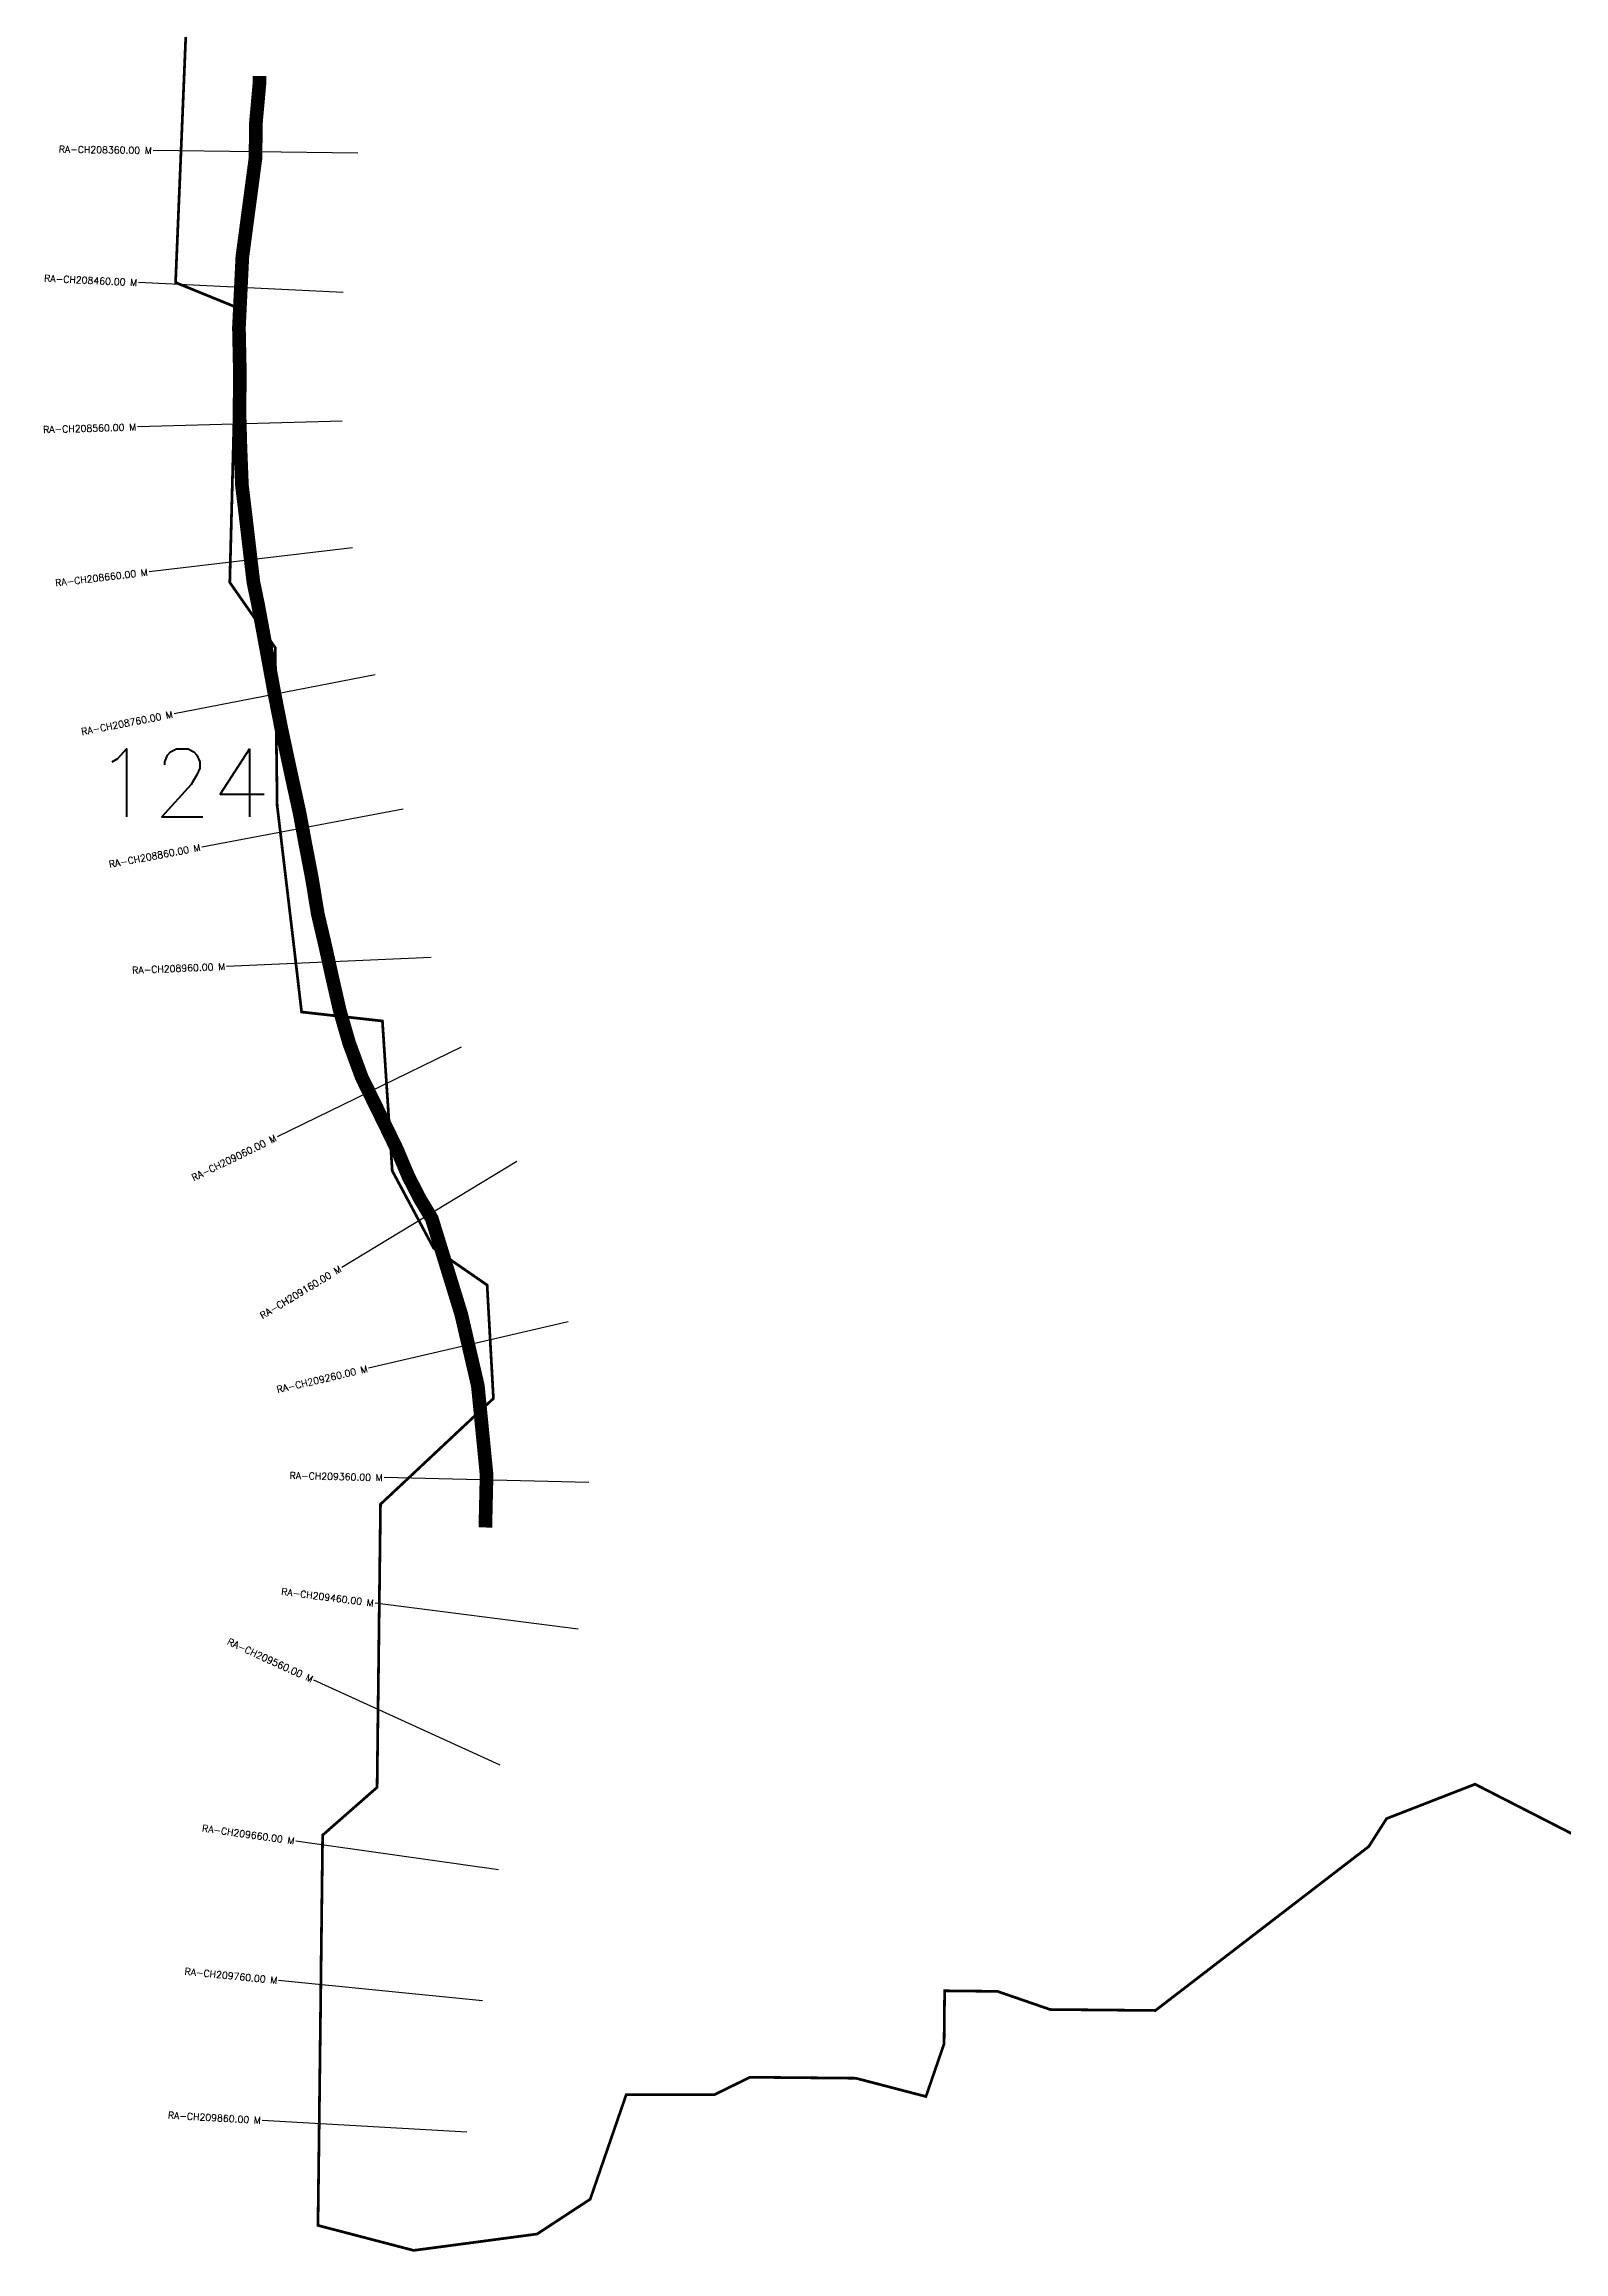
# Model space of a CAD drawing. Header units: metres. Extents: x 274630 to 279304, y 2074789 to 2078066.
# Drawn here: x 274741 to 275854, y 2074789 to 2076406 of the extents above; entities that cross this region are included whole.
import ezdxf
from ezdxf.enums import TextEntityAlignment as Align

# ---------------------------------------------------------------- set-up
doc = ezdxf.new("R2010")
doc.units = ezdxf.units.M
doc.header["$MEASUREMENT"] = 0
for name, color, linetype in [('ARTIFICIALLY PROTECTED', 4, 'Continuous'), ('CS', 134, 'Continuous'), ('CSMark', 6, 'Continuous')]:
    doc.layers.add(name, color=color, linetype=linetype)
doc.styles.get("Standard").update_dxf_attribs({"font": 'simplex.shx'})

msp = doc.modelspace()

# ---------------------------------------------------------------- linework, layer by layer
at = {"color": 6, "const_width": 2, "flags": 128}
msp.add_lwpolyline([(275865.9, 2075092.5), (275788.8, 2075131.9), (275724, 2075106.7), (275711, 2075086.3), (275554.7, 2074966.2), (275477.6, 2074966.9), (275439, 2074980.2), (275400.3, 2074980.6), (275399.9, 2074941.8), (275386.6, 2074903.2), (275335.2, 2074916.6), (275257.7, 2074917.3), (275231.8, 2074904.6), (275167.1, 2074904.6), (275140.7, 2074828), (275101.8, 2074802.5), (275011.4, 2074790.5), (274941.3, 2074808.8), (274942.7, 2074924.7), (274944.7, 2075094.6), (274984.6, 2075129.6), (274987.1, 2075336.9), (275069.8, 2075414.4), (275065.2, 2075497.4), (275026, 2075524.5), (274995.7, 2075581.1), (274988.5, 2075690.8), (274929.3, 2075697.4), (274923.3, 2075748.8), (274911.4, 2075848.7), (274910, 2075964.2), (274876.7, 2076012), (274881.9, 2076213.3), (274837, 2076231.6), (274845.1, 2076427.1)], dxfattribs=at)
at = {"layer": 'ARTIFICIALLY PROTECTED', "const_width": 10, "flags": 128}
msp.add_lwpolyline([(274898.5, 2076382.8), (274898.5, 2076378), (274895.9, 2076349.1), (274895.5, 2076322.5), (274885.9, 2076250.3), (274883.4, 2076198.5), (274884, 2076170.1), (274883.9, 2076133), (274884.5, 2076111), (274885.6, 2076083.1), (274889.2, 2076053.1), (274890.4, 2076042.7), (274894, 2076012.1), (274897.3, 2075996.3), (274902.3, 2075969.3), (274909.5, 2075930.2), (274914.4, 2075905.2), (274921.7, 2075871.1), (274927.8, 2075843.3), (274932.3, 2075819.1), (274936.9, 2075795.2), (274941.1, 2075769.5), (274946.7, 2075745.5), (274951.6, 2075723.3), (274957.3, 2075698.3), (274964.1, 2075674.7), (274973.4, 2075649.5), (274988.5, 2075618.7), (274999.1, 2075596.9), (275007.5, 2075577), (275016.1, 2075560.3), (275024.7, 2075546), (275046.2, 2075476.2), (275058.4, 2075423.7), (275064.8, 2075358.4), (275063.9, 2075319.9)], dxfattribs=at)
at = {"layer": 'CS'}
for p, q in [((274970.6, 2076326.3), (274820.6, 2076328.3)), ((274959.7, 2076224.4), (274809.9, 2076231.5)), ((274959, 2076130.1), (274809.1, 2076125.9)), ((274966.6, 2076037.2), (274817.6, 2076019.7)), ((274983.2, 2075944.3), (274835.9, 2075915.7)), ((275003.6, 2075845.9), (274856.2, 2075818.2)), ((275024.2, 2075737.2), (274874.3, 2075730.8)), ((275046.1, 2075671.6), (274911.3, 2075605.9)), ((275087, 2075587.9), (274958.7, 2075510.3)), ((275124.5, 2075470.5), (274978.4, 2075436.5)), ((275139.7, 2075352.8), (274989.7, 2075356.4)), ((275131.9, 2075245.5), (274983.1, 2075264.4)), ((275074.8, 2075145.9), (274938.3, 2075208.1)), ((275073.6, 2075069.3), (274925, 2075090.1)), ((275061.7, 2074973.3), (274912.5, 2074988.1)), ((275050.3, 2074877.2), (274900.5, 2074885.6))]:
    msp.add_line(p, q, dxfattribs=at)

# ---------------------------------------------------------------- texts
at = {"insert": (274777.6, 2075890.2), "char_height": 50, "attachment_point": 1}
msp.add_mtext_dynamic_manual_height_columns('124', width=84.374, gutter_width=1, heights=[74.2], dxfattribs=at)
at = {"layer": 'CSMark'}
for s, rotation, p in [('RA-CH208360.00 M', 359.2241, (274819.6, 2076328.3)), ('RA-CH208460.00 M', 357.2886, (274808.9, 2076231.5)), ('RA-CH208560.00 M', 1.629, (274808.1, 2076125.8)), ('RA-CH208660.00 M', 6.6961, (274816.6, 2076019.5)), ('RA-CH208760.00 M', 10.9702, (274834.9, 2075915.5)), ('RA-CH208860.00 M', 10.6494, (274855.2, 2075818)), ('RA-CH208960.00 M', 2.4109, (274873.3, 2075730.8)), ('RA-CH209060.00 M', 25.9735, (274910.4, 2075605.5)), ('RA-CH209160.00 M', 31.1612, (274957.8, 2075509.8)), ('RA-CH209260.00 M', 13.1104, (274977.5, 2075436.2)), ('RA-CH209360.00 M', 358.6352, (274988.7, 2075356.4)), ('RA-CH209460.00 M', 352.7629, (274982.1, 2075264.5)), ('RA-CH209560.00 M', 335.5187, (274937.4, 2075208.5)), ('RA-CH209660.00 M', 352.0008, (274924, 2075090.3)), ('RA-CH209760.00 M', 354.3403, (274911.5, 2074988.2)), ('RA-CH209860.00 M', 356.7668, (274899.5, 2074885.7))]:
    msp.add_text(s, height=5, rotation=rotation, dxfattribs=at).set_placement(p, align=Align.MIDDLE_RIGHT)

doc.saveas('drawing.dxf')
